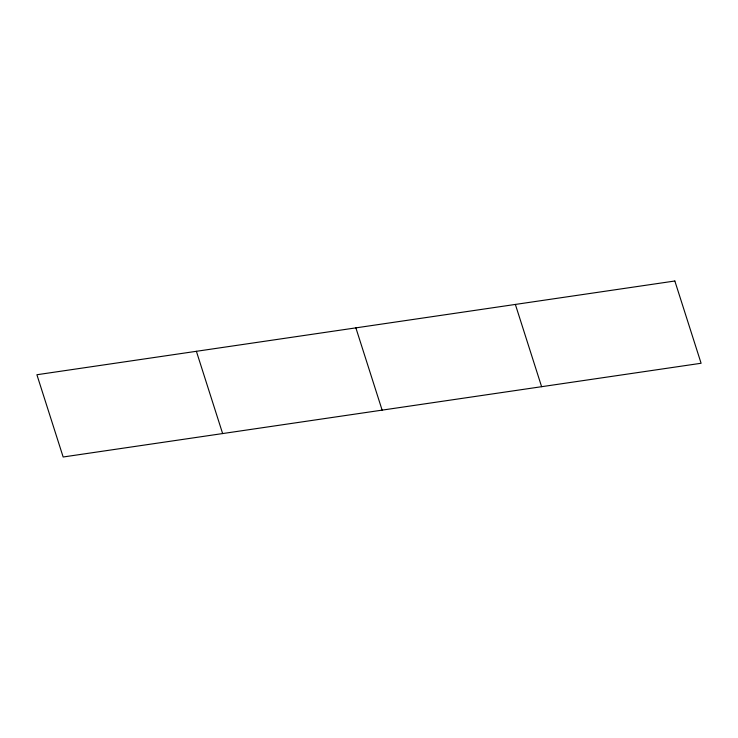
<?xml version="1.0" encoding="UTF-8"?>
<svg xmlns="http://www.w3.org/2000/svg" width="738" height="738" viewBox="0 0 738 738"><rect width="100%" height="100%" fill="white"/><g stroke="black" fill="none" stroke-linecap="round" stroke-linejoin="round"><path stroke-width="1.11" d="M515.364 304.434L541.609 386.694M355.873 327.866L382.127 410.134M196.391 351.306L222.636 433.566M674.846 281.003L36.9 374.738L63.154 456.997L701.1 363.262L674.846 281.003"/></g></svg>
